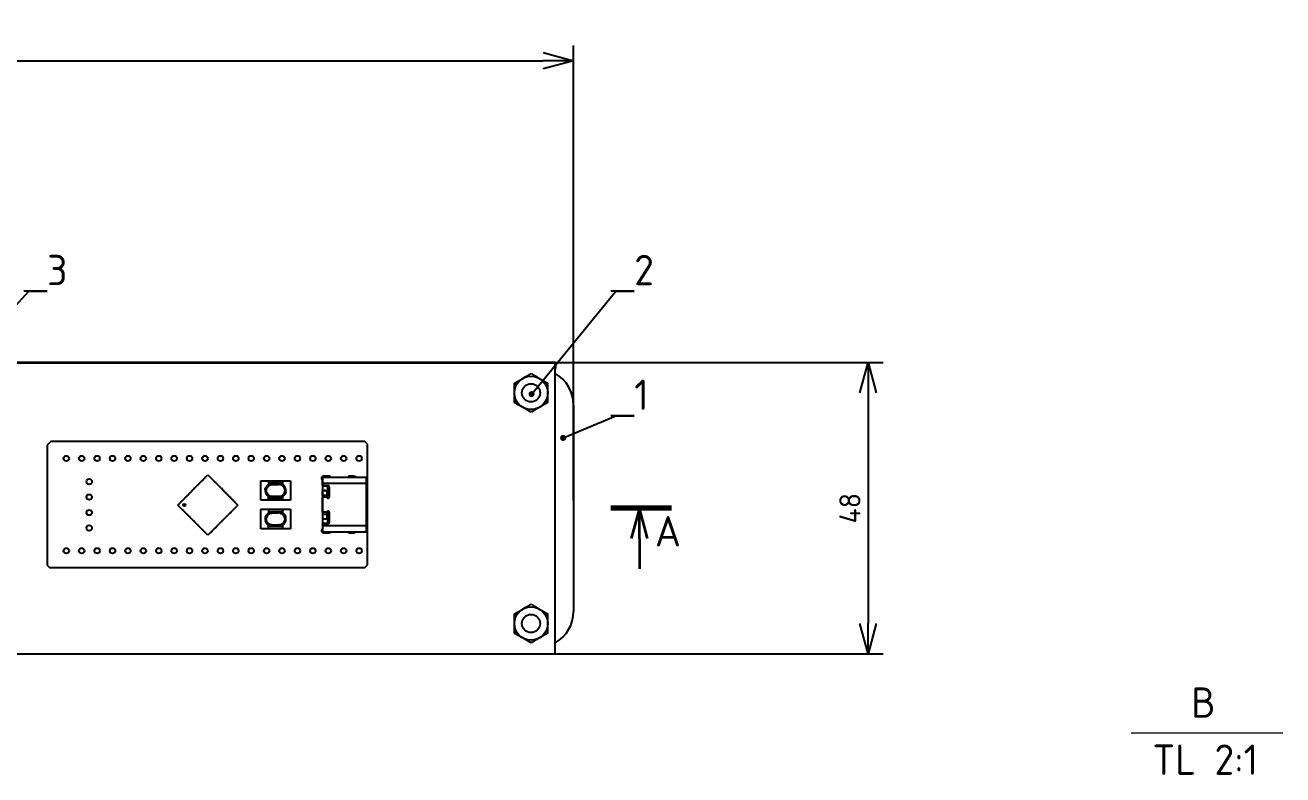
# Model space of a CAD drawing. Header units: millimetres. Extents: x 20430 to 36223, y 4362 to 8014.
# Drawn here: x 21283.4 to 21490.6, y 4524.6 to 4648.1 of the extents above; entities that cross this region are included whole.
import ezdxf
from ezdxf import colors
from ezdxf.entities.mleader import LeaderData, LeaderLine
from ezdxf.math import Vec2, Vec3

# ---------------------------------------------------------------- set-up
doc = ezdxf.new("R2010")
doc.units = ezdxf.units.MM
doc.linetypes.add('AM_ISO08W050', pattern=[18, 12, -1.5, 3, -1.5])
doc.layers.get('0').update_dxf_attribs({"lineweight": 35})
for name, color, linetype, lineweight in [('AM_10', 7, 'AM_ISO08W050', 35), ('Nét mảnh', 130, 'Continuous', 13), ('NÉT MẶT CẮT', 10, 'Continuous', 70), ('Nét đậm', 7, 'Continuous', 35)]:
    doc.layers.add(name, color=color, linetype=linetype, lineweight=lineweight)
doc.styles.add('MtXpl_TCVN_7284', font='')
doc.styles.get("Standard").update_dxf_attribs({"font": '', "height": 4.375})
doc.styles.get('MtXpl_TCVN_7284').set_extended_font_data('TCVN 7284')
doc.styles.get('Standard').set_extended_font_data('TCVN 7284')
doc.dimstyles.new('ISO-25$0', dxfattribs={"dimtxt": 4.375, "dimasz": 2.5, "dimexe": 1.25, "dimexo": 0.625, "dimtad": 1, "dimtxsty": 'Standard', "dimblk": 'OPEN30', "dimcen": 2.5, "dimadec": 0, "dimazin": 0, "dimtfac": 1, "dimtmove": 0, "dimatfit": 3, "dimldrblk": 'OPEN30', "dimfxl": 1, "dimarcsym": 0})

# ---------------------------------------------------------------- blocks, each defined once
blk = doc.blocks.new('_Dot')
at = {"color": 0, "linetype": 'ByBlock', "lineweight": -2}
blk.add_line((-0.5, 0), (-1, 0), dxfattribs=at)
at = {"color": 0, "linetype": 'ByBlock', "const_width": 0.5}
blk.add_lwpolyline([(-0.25, 0, 1), (0.25, 0, 1)], format="xyb", close=True, dxfattribs=at)
blk = doc.blocks.new('_Open30')
at = {"color": 0, "linetype": 'ByBlock', "lineweight": -2}
for p, q in [((-1, 0.268), (0, 0)), ((0, 0), (-1, -0.268)), ((0, 0), (-1, 0))]:
    blk.add_line(p, q, dxfattribs=at)
blk = doc.blocks.new('*D126')
at = {"layer": 'Defpoints', "color": 0, "transparency": 16777216}
for p in [(21373.73, 4642.19), (21053.73, 4568.48), (21373.73, 4568.48)]:
    blk.add_point(p, dxfattribs=at)
at = {"layer": 'Nét mảnh', "color": 0, "lineweight": -2, "transparency": 16777216}
for p, q in [((21053.73, 4569.73), (21053.73, 4644.69)), ((21373.73, 4569.73), (21373.73, 4644.69)), ((21058.73, 4642.19), (21368.73, 4642.19))]:
    blk.add_line(p, q, dxfattribs=at)
at = {"layer": 'Nét mảnh', "color": 0, "lineweight": -2, "transparency": 16777216, "xscale": 5, "yscale": 5, "zscale": 5, "rotation": 180}
blk.add_blockref('_Open30', (21053.73, 4642.19), dxfattribs=at)
at = {"layer": 'Nét mảnh', "color": 0, "lineweight": -2, "transparency": 16777216, "xscale": 5, "yscale": 5, "zscale": 5}
blk.add_blockref('_Open30', (21373.73, 4642.19), dxfattribs=at)
at = {"layer": 'Nét mảnh', "color": 0, "transparency": 16777216, "insert": (21213.73, 4645.19), "char_height": 4.375, "attachment_point": 5}
blk.add_mtext('{\\H0.8x;320}', dxfattribs=at)
blk = doc.blocks.new('*D127')
at = {"layer": 'Defpoints', "color": 0, "transparency": 16777216}
for p in [(21316.73, 4592.48), (21316.73, 4544.48), (21422.29, 4544.48)]:
    blk.add_point(p, dxfattribs=at)
at = {"layer": 'Nét mảnh', "color": 0, "lineweight": -2, "transparency": 16777216}
for p, q in [((21317.98, 4592.48), (21424.79, 4592.48)), ((21422.29, 4587.48), (21422.29, 4549.48)), ((21317.98, 4544.48), (21424.79, 4544.48))]:
    blk.add_line(p, q, dxfattribs=at)
at = {"layer": 'Nét mảnh', "color": 0, "lineweight": -2, "transparency": 16777216, "xscale": 5, "yscale": 5, "zscale": 5}
for p, rotation in [((21422.29, 4592.48), 90), ((21422.29, 4544.48), 270)]:
    blk.add_blockref('_Open30', p, dxfattribs=dict(at, rotation=rotation))
at = {"layer": 'Nét mảnh', "color": 0, "transparency": 16777216, "insert": (21419.29, 4568.48), "char_height": 4.375, "attachment_point": 5, "rotation": 90}
blk.add_mtext('{\\H0.8x;48}', dxfattribs=at)

msp = doc.modelspace()

# ---------------------------------------------------------------- linework, layer by layer
at = {"color": 7, "linetype": 'Continuous', "lineweight": 25}
for p, q in [((21370.734, 4544.479), (21370.734, 4591.479)), ((21363.984, 4589.067), (21365.359, 4589.861)), ((21366.734, 4584.304), (21365.359, 4585.098)), ((21369.484, 4585.891), (21368.109, 4585.098)), ((21373.734, 4585.479), (21373.734, 4551.479)), ((21287.577, 4579.471), (21286.992, 4578.887)), ((21286.992, 4578.887), (21286.992, 4559.1)), ((21339.367, 4579.471), (21287.577, 4579.471)), ((21339.799, 4579.039), (21339.367, 4579.471)), ((21339.799, 4559.126), (21339.799, 4579.039)), ((21308.534, 4569.006), (21313.484, 4573.956)), ((21312.328, 4572.814), (21312.151, 4572.637)), ((21312.151, 4572.637), (21312.158, 4572.63)), ((21312.328, 4572.814), (21312.335, 4572.807)), ((21312.682, 4573.168), (21312.505, 4572.991)), ((21312.505, 4572.991), (21312.512, 4572.984)), ((21312.682, 4573.168), (21312.689, 4573.16)), ((21313.035, 4573.521), (21312.858, 4573.344)), ((21312.866, 4573.337), (21312.858, 4573.344)), ((21313.035, 4573.521), (21313.042, 4573.514)), ((21313.484, 4573.956), (21318.434, 4569.006)), ((21313.933, 4573.521), (21313.926, 4573.514)), ((21314.11, 4573.344), (21313.933, 4573.521)), ((21314.11, 4573.344), (21314.103, 4573.337)), ((21314.287, 4573.168), (21314.28, 4573.16)), ((21314.464, 4572.991), (21314.287, 4573.168)), ((21314.464, 4572.991), (21314.457, 4572.984)), ((21314.64, 4572.814), (21314.633, 4572.807)), ((21314.817, 4572.637), (21314.64, 4572.814)), ((21314.817, 4572.637), (21314.81, 4572.63)), ((21322.185, 4572.994), (21327.085, 4572.994)), ((21322.185, 4569.794), (21322.185, 4572.994)), ((21323.481, 4572.994), (21323.481, 4572.4)), ((21325.789, 4572.594), (21323.481, 4572.594)), ((21325.789, 4572.994), (21325.789, 4572.4)), ((21327.085, 4572.994), (21327.085, 4569.794)), ((21339.617, 4573.527), (21332.377, 4573.527)), ((21332.377, 4572.307), (21332.377, 4573.527)), ((21333.45, 4573.752), (21332.55, 4573.752)), ((21337.53, 4573.752), (21336.83, 4573.752)), ((21339.617, 4564.587), (21339.617, 4573.527)), ((21310.207, 4570.693), (21310.03, 4570.516)), ((21310.03, 4570.516), (21310.037, 4570.509)), ((21310.207, 4570.693), (21310.214, 4570.686)), ((21310.56, 4571.046), (21310.384, 4570.869)), ((21310.384, 4570.869), (21310.391, 4570.862)), ((21310.56, 4571.046), (21310.567, 4571.039)), ((21310.914, 4571.4), (21310.737, 4571.223)), ((21310.737, 4571.223), (21310.744, 4571.216)), ((21310.914, 4571.4), (21310.921, 4571.393)), ((21311.267, 4571.753), (21311.091, 4571.577)), ((21311.091, 4571.577), (21311.098, 4571.57)), ((21311.267, 4571.753), (21311.275, 4571.746)), ((21311.621, 4572.107), (21311.444, 4571.93)), ((21311.444, 4571.93), (21311.451, 4571.923)), ((21311.621, 4572.107), (21311.628, 4572.1)), ((21311.975, 4572.46), (21311.798, 4572.284)), ((21311.798, 4572.284), (21311.805, 4572.277)), ((21311.975, 4572.46), (21311.982, 4572.453)), ((21314.994, 4572.46), (21314.987, 4572.453)), ((21315.171, 4572.284), (21314.994, 4572.46)), ((21315.171, 4572.284), (21315.164, 4572.277)), ((21315.347, 4572.107), (21315.34, 4572.1)), ((21315.524, 4571.93), (21315.347, 4572.107)), ((21315.524, 4571.93), (21315.517, 4571.923)), ((21315.701, 4571.753), (21315.694, 4571.746)), ((21315.878, 4571.577), (21315.701, 4571.753)), ((21315.878, 4571.577), (21315.871, 4571.57)), ((21316.055, 4571.4), (21316.048, 4571.393)), ((21316.231, 4571.223), (21316.055, 4571.4)), ((21316.231, 4571.223), (21316.224, 4571.216)), ((21316.408, 4571.046), (21316.401, 4571.039)), ((21316.585, 4570.869), (21316.408, 4571.046)), ((21316.585, 4570.869), (21316.578, 4570.862)), ((21316.762, 4570.693), (21316.755, 4570.686)), ((21316.938, 4570.516), (21316.762, 4570.693)), ((21316.938, 4570.516), (21316.931, 4570.509)), ((21322.935, 4571.494), (21322.945, 4571.594)), ((21322.935, 4571.494), (21322.935, 4571.334)), ((21322.935, 4571.334), (21322.965, 4571.124)), ((21322.945, 4571.594), (21322.995, 4571.784)), ((21322.965, 4571.124), (21323.035, 4570.914)), ((21322.995, 4571.784), (21323.075, 4571.964)), ((21323.135, 4570.724), (21323.035, 4570.914)), ((21323.205, 4572.154), (21323.075, 4571.964)), ((21323.135, 4571.444), (21323.155, 4571.594)), ((21323.135, 4571.364), (21323.135, 4571.444)), ((21323.145, 4571.274), (21323.135, 4571.364)), ((21323.265, 4570.574), (21323.135, 4570.724)), ((21323.165, 4571.154), (21323.145, 4571.274)), ((21323.155, 4571.594), (21323.205, 4571.764)), ((21323.205, 4571.014), (21323.165, 4571.154)), ((21323.365, 4572.314), (21323.205, 4572.154)), ((21323.205, 4571.764), (21323.285, 4571.914)), ((21323.265, 4570.894), (21323.205, 4571.014)), ((21323.355, 4570.764), (21323.265, 4570.894)), ((21323.385, 4570.454), (21323.265, 4570.574)), ((21323.285, 4571.914), (21323.365, 4572.034)), ((21323.445, 4570.674), (21323.355, 4570.764)), ((21323.365, 4572.314), (21323.481, 4572.4)), ((21323.365, 4572.034), (21323.465, 4572.134)), ((21323.585, 4570.554), (21323.445, 4570.674)), ((21323.465, 4572.134), (21323.545, 4572.204)), ((21323.545, 4572.204), (21323.655, 4572.274)), ((21323.735, 4570.474), (21323.585, 4570.554)), ((21323.655, 4572.274), (21323.825, 4572.344)), ((21323.825, 4572.344), (21323.985, 4572.384)), ((21323.985, 4572.384), (21324.135, 4572.394)), ((21324.135, 4572.394), (21325.135, 4572.394)), ((21325.315, 4572.374), (21325.135, 4572.394)), ((21325.315, 4572.374), (21325.535, 4572.314)), ((21325.535, 4572.314), (21325.705, 4572.224)), ((21325.715, 4570.574), (21325.535, 4570.474)), ((21325.705, 4572.224), (21325.865, 4572.084)), ((21325.875, 4570.714), (21325.715, 4570.574)), ((21325.789, 4572.4), (21325.935, 4572.294)), ((21325.935, 4572.294), (21325.789, 4572.4)), ((21325.865, 4572.084), (21325.975, 4571.944)), ((21325.975, 4570.854), (21325.875, 4570.714)), ((21326.055, 4570.614), (21325.905, 4570.474)), ((21326.045, 4572.184), (21325.935, 4572.294)), ((21325.975, 4571.944), (21326.055, 4571.784)), ((21326.055, 4571.004), (21325.975, 4570.854)), ((21326.135, 4572.064), (21326.045, 4572.184)), ((21326.055, 4571.784), (21326.115, 4571.614)), ((21326.115, 4571.164), (21326.055, 4571.004)), ((21326.155, 4570.764), (21326.055, 4570.614)), ((21326.115, 4571.614), (21326.135, 4571.454)), ((21326.135, 4571.334), (21326.115, 4571.164)), ((21326.215, 4571.914), (21326.135, 4572.064)), ((21326.135, 4571.454), (21326.135, 4571.334)), ((21326.245, 4570.924), (21326.155, 4570.764)), ((21326.285, 4571.744), (21326.215, 4571.914)), ((21326.305, 4571.104), (21326.245, 4570.924)), ((21326.325, 4571.564), (21326.285, 4571.744)), ((21326.305, 4571.104), (21326.325, 4571.264)), ((21326.335, 4571.464), (21326.325, 4571.564)), ((21326.325, 4571.264), (21326.335, 4571.354)), ((21326.335, 4571.354), (21326.335, 4571.464)), ((21339.647, 4572.527), (21332.347, 4572.527)), ((21332.347, 4572.527), (21332.347, 4570.573)), ((21332.347, 4572.307), (21332.377, 4572.307)), ((21332.347, 4572.157), (21332.497, 4572.157)), ((21332.377, 4570.596), (21332.377, 4571.226)), ((21332.377, 4570.596), (21332.377, 4570.292)), ((21333.117, 4570.596), (21332.377, 4570.596)), ((21333.297, 4572.187), (21332.497, 4572.187)), ((21332.497, 4572.157), (21332.497, 4572.187)), ((21332.497, 4572.157), (21333.297, 4572.157)), ((21332.847, 4571.409), (21332.647, 4571.409)), ((21332.647, 4571.401), (21332.647, 4571.409)), ((21332.647, 4571.401), (21332.847, 4571.401)), ((21332.847, 4571.409), (21332.847, 4571.401)), ((21333.117, 4571.226), (21333.117, 4570.596)), ((21333.147, 4570.573), (21333.147, 4571.203)), ((21333.197, 4572.157), (21333.197, 4570.207)), ((21333.297, 4572.157), (21333.297, 4572.187)), ((21333.447, 4572.007), (21333.477, 4572.007)), ((21333.447, 4572.007), (21333.447, 4570.307)), ((21333.477, 4570.307), (21333.477, 4572.007)), ((21339.647, 4565.587), (21339.647, 4572.527)), ((21313.484, 4564.056), (21308.534, 4569.006)), ((21309.146, 4569.632), (21308.969, 4569.455)), ((21308.969, 4569.455), (21308.976, 4569.448)), ((21308.976, 4568.564), (21308.969, 4568.557)), ((21309.146, 4568.38), (21308.969, 4568.557)), ((21309.146, 4569.632), (21309.153, 4569.625)), ((21309.5, 4569.986), (21309.323, 4569.809)), ((21309.323, 4569.809), (21309.33, 4569.802)), ((21309.5, 4569.986), (21309.507, 4569.979)), ((21309.853, 4570.339), (21309.676, 4570.162)), ((21309.676, 4570.162), (21309.684, 4570.155)), ((21309.853, 4570.339), (21309.86, 4570.332)), ((21318.434, 4569.006), (21313.484, 4564.056)), ((21317.115, 4570.339), (21317.108, 4570.332)), ((21317.292, 4570.162), (21317.115, 4570.339)), ((21317.292, 4570.162), (21317.285, 4570.155)), ((21317.469, 4569.986), (21317.462, 4569.979)), ((21317.646, 4569.809), (21317.469, 4569.986)), ((21317.646, 4569.809), (21317.638, 4569.802)), ((21317.822, 4569.632), (21317.815, 4569.625)), ((21317.999, 4569.455), (21317.822, 4569.632)), ((21317.999, 4568.557), (21317.822, 4568.38)), ((21317.999, 4569.455), (21317.992, 4569.448)), ((21317.992, 4568.564), (21317.999, 4568.557)), ((21327.085, 4569.794), (21322.185, 4569.794)), ((21323.481, 4570.388), (21323.385, 4570.454)), ((21323.481, 4569.794), (21323.481, 4570.388)), ((21323.481, 4570.194), (21325.789, 4570.194)), ((21323.895, 4570.424), (21323.735, 4570.474)), ((21324.135, 4570.394), (21323.895, 4570.424)), ((21324.845, 4570.394), (21324.135, 4570.394)), ((21325.205, 4570.394), (21324.845, 4570.394)), ((21325.355, 4570.414), (21325.205, 4570.394)), ((21325.535, 4570.474), (21325.355, 4570.414)), ((21325.789, 4570.388), (21325.905, 4570.474)), ((21325.789, 4570.388), (21325.789, 4569.794)), ((21332.347, 4570.292), (21332.347, 4567.822)), ((21333.117, 4570.292), (21332.347, 4570.292)), ((21332.377, 4567.822), (21332.377, 4570.292)), ((21333.147, 4570.295), (21333.117, 4570.292)), ((21333.197, 4570.207), (21333.185, 4570.207)), ((21333.447, 4570.307), (21333.477, 4570.307)), ((21309.153, 4568.388), (21309.146, 4568.38)), ((21309.33, 4568.211), (21309.323, 4568.204)), ((21309.5, 4568.027), (21309.323, 4568.204)), ((21309.507, 4568.034), (21309.5, 4568.027)), ((21309.684, 4567.857), (21309.676, 4567.85)), ((21309.853, 4567.673), (21309.676, 4567.85)), ((21309.86, 4567.68), (21309.853, 4567.673)), ((21310.037, 4567.504), (21310.03, 4567.497)), ((21310.207, 4567.32), (21310.03, 4567.497)), ((21310.214, 4567.327), (21310.207, 4567.32)), ((21310.391, 4567.15), (21310.384, 4567.143)), ((21310.56, 4566.966), (21310.384, 4567.143)), ((21310.567, 4566.973), (21310.56, 4566.966)), ((21310.744, 4566.797), (21310.737, 4566.789)), ((21310.914, 4566.613), (21310.737, 4566.789)), ((21310.921, 4566.62), (21310.914, 4566.613)), ((21311.098, 4566.443), (21311.091, 4566.436)), ((21311.267, 4566.259), (21311.091, 4566.436)), ((21315.878, 4566.436), (21315.701, 4566.259)), ((21315.871, 4566.443), (21315.878, 4566.436)), ((21316.048, 4566.62), (21316.055, 4566.613)), ((21316.231, 4566.789), (21316.055, 4566.613)), ((21316.224, 4566.797), (21316.231, 4566.789)), ((21316.401, 4566.973), (21316.408, 4566.966)), ((21316.585, 4567.143), (21316.408, 4566.966)), ((21316.578, 4567.15), (21316.585, 4567.143)), ((21316.755, 4567.327), (21316.762, 4567.32)), ((21316.938, 4567.497), (21316.762, 4567.32)), ((21316.931, 4567.504), (21316.938, 4567.497)), ((21317.108, 4567.68), (21317.115, 4567.673)), ((21317.292, 4567.85), (21317.115, 4567.673)), ((21317.285, 4567.857), (21317.292, 4567.85)), ((21317.462, 4568.034), (21317.469, 4568.027)), ((21317.646, 4568.204), (21317.469, 4568.027)), ((21317.638, 4568.211), (21317.646, 4568.204)), ((21317.822, 4568.38), (21317.815, 4568.388)), ((21322.185, 4568.295), (21327.085, 4568.295)), ((21322.185, 4565.095), (21322.185, 4568.295)), ((21322.945, 4566.895), (21322.935, 4566.795)), ((21322.935, 4566.795), (21322.935, 4566.635)), ((21322.935, 4566.635), (21322.965, 4566.425)), ((21322.995, 4567.085), (21322.945, 4566.895)), ((21323.035, 4566.215), (21322.965, 4566.425)), ((21322.995, 4567.085), (21323.075, 4567.265)), ((21323.075, 4567.265), (21323.205, 4567.455)), ((21323.135, 4566.745), (21323.155, 4566.895)), ((21323.135, 4566.665), (21323.135, 4566.745)), ((21323.145, 4566.575), (21323.135, 4566.665)), ((21323.165, 4566.455), (21323.145, 4566.575)), ((21323.155, 4566.895), (21323.205, 4567.065)), ((21323.205, 4566.315), (21323.165, 4566.455)), ((21323.365, 4567.615), (21323.205, 4567.455)), ((21323.205, 4567.065), (21323.285, 4567.215)), ((21323.285, 4567.215), (21323.365, 4567.335)), ((21323.481, 4567.701), (21323.365, 4567.615)), ((21323.365, 4567.335), (21323.465, 4567.435)), ((21323.465, 4567.435), (21323.545, 4567.505)), ((21323.481, 4568.295), (21323.481, 4567.701)), ((21325.789, 4567.895), (21323.481, 4567.895)), ((21323.545, 4567.505), (21323.655, 4567.575)), ((21323.655, 4567.575), (21323.825, 4567.645)), ((21323.825, 4567.645), (21323.985, 4567.685)), ((21323.985, 4567.685), (21324.135, 4567.695)), ((21324.135, 4567.695), (21325.135, 4567.695)), ((21325.315, 4567.675), (21325.135, 4567.695)), ((21325.315, 4567.675), (21325.535, 4567.615)), ((21325.535, 4567.615), (21325.705, 4567.525)), ((21325.705, 4567.525), (21325.865, 4567.385)), ((21325.789, 4568.295), (21325.789, 4567.701)), ((21325.789, 4567.701), (21325.935, 4567.595)), ((21325.935, 4567.595), (21325.789, 4567.701)), ((21325.865, 4567.385), (21325.975, 4567.245)), ((21325.935, 4567.595), (21326.045, 4567.485)), ((21325.975, 4567.245), (21326.055, 4567.085)), ((21326.045, 4567.485), (21326.135, 4567.365)), ((21326.055, 4567.085), (21326.115, 4566.915)), ((21326.115, 4566.465), (21326.055, 4566.305)), ((21326.115, 4566.915), (21326.135, 4566.755)), ((21326.135, 4566.635), (21326.115, 4566.465)), ((21326.135, 4567.365), (21326.215, 4567.215)), ((21326.135, 4566.755), (21326.135, 4566.635)), ((21326.215, 4567.215), (21326.285, 4567.045)), ((21326.245, 4566.225), (21326.305, 4566.405)), ((21326.325, 4566.865), (21326.285, 4567.045)), ((21326.305, 4566.405), (21326.325, 4566.565)), ((21326.335, 4566.765), (21326.325, 4566.865)), ((21326.325, 4566.565), (21326.335, 4566.655)), ((21326.335, 4566.655), (21326.335, 4566.765)), ((21327.085, 4568.295), (21327.085, 4565.095)), ((21332.347, 4567.822), (21332.377, 4567.822)), ((21332.347, 4567.541), (21332.347, 4566.911)), ((21332.347, 4566.911), (21332.347, 4565.587)), ((21333.117, 4567.822), (21332.377, 4567.822)), ((21332.377, 4567.822), (21332.377, 4567.518)), ((21332.377, 4567.518), (21333.117, 4567.518)), ((21332.377, 4567.518), (21332.377, 4566.888)), ((21332.647, 4566.713), (21332.847, 4566.713)), ((21332.647, 4566.713), (21332.647, 4566.705)), ((21332.647, 4566.705), (21332.847, 4566.705)), ((21332.847, 4566.705), (21332.847, 4566.713)), ((21333.117, 4567.822), (21333.147, 4567.82)), ((21333.117, 4566.888), (21333.117, 4567.518)), ((21333.147, 4566.911), (21333.147, 4567.541)), ((21333.185, 4567.907), (21333.197, 4567.907)), ((21333.197, 4567.907), (21333.197, 4565.957)), ((21333.297, 4567.987), (21333.297, 4567.957)), ((21333.447, 4567.807), (21333.477, 4567.807)), ((21333.447, 4567.807), (21333.447, 4566.107)), ((21333.477, 4566.107), (21333.477, 4567.807)), ((21311.275, 4566.266), (21311.267, 4566.259)), ((21311.451, 4566.089), (21311.444, 4566.082)), ((21311.621, 4565.906), (21311.444, 4566.082)), ((21311.628, 4565.913), (21311.621, 4565.906)), ((21311.805, 4565.736), (21311.798, 4565.729)), ((21311.975, 4565.552), (21311.798, 4565.729)), ((21311.982, 4565.559), (21311.975, 4565.552)), ((21312.158, 4565.382), (21312.151, 4565.375)), ((21312.328, 4565.198), (21312.151, 4565.375)), ((21312.335, 4565.206), (21312.328, 4565.198)), ((21312.512, 4565.029), (21312.505, 4565.022)), ((21312.682, 4564.845), (21312.505, 4565.022)), ((21312.689, 4564.852), (21312.682, 4564.845)), ((21312.866, 4564.675), (21312.858, 4564.668)), ((21313.035, 4564.491), (21312.858, 4564.668)), ((21313.042, 4564.498), (21313.035, 4564.491)), ((21313.926, 4564.498), (21313.933, 4564.491)), ((21314.11, 4564.668), (21313.933, 4564.491)), ((21314.103, 4564.675), (21314.11, 4564.668)), ((21314.28, 4564.852), (21314.287, 4564.845)), ((21314.464, 4565.022), (21314.287, 4564.845)), ((21314.457, 4565.029), (21314.464, 4565.022)), ((21314.633, 4565.206), (21314.64, 4565.198)), ((21314.817, 4565.375), (21314.64, 4565.198)), ((21314.81, 4565.382), (21314.817, 4565.375)), ((21314.987, 4565.559), (21314.994, 4565.552)), ((21315.171, 4565.729), (21314.994, 4565.552)), ((21315.164, 4565.736), (21315.171, 4565.729)), ((21315.34, 4565.913), (21315.347, 4565.906)), ((21315.524, 4566.082), (21315.347, 4565.906)), ((21315.517, 4566.089), (21315.524, 4566.082)), ((21315.694, 4566.266), (21315.701, 4566.259)), ((21327.085, 4565.095), (21322.185, 4565.095)), ((21323.135, 4566.025), (21323.035, 4566.215)), ((21323.265, 4565.875), (21323.135, 4566.025)), ((21323.265, 4566.195), (21323.205, 4566.315)), ((21323.355, 4566.065), (21323.265, 4566.195)), ((21323.385, 4565.755), (21323.265, 4565.875)), ((21323.445, 4565.975), (21323.355, 4566.065)), ((21323.385, 4565.755), (21323.481, 4565.689)), ((21323.585, 4565.855), (21323.445, 4565.975)), ((21323.481, 4565.095), (21323.481, 4565.689)), ((21323.481, 4565.495), (21325.789, 4565.495)), ((21323.735, 4565.775), (21323.585, 4565.855)), ((21323.895, 4565.725), (21323.735, 4565.775)), ((21324.135, 4565.695), (21323.895, 4565.725)), ((21324.845, 4565.695), (21324.135, 4565.695)), ((21325.205, 4565.695), (21324.845, 4565.695)), ((21325.355, 4565.715), (21325.205, 4565.695)), ((21325.535, 4565.775), (21325.355, 4565.715)), ((21325.715, 4565.875), (21325.535, 4565.775)), ((21325.875, 4566.015), (21325.715, 4565.875)), ((21325.789, 4565.689), (21325.905, 4565.775)), ((21325.789, 4565.689), (21325.789, 4565.095)), ((21325.975, 4566.155), (21325.875, 4566.015)), ((21326.055, 4565.915), (21325.905, 4565.775)), ((21326.055, 4566.305), (21325.975, 4566.155)), ((21326.155, 4566.065), (21326.055, 4565.915)), ((21326.245, 4566.225), (21326.155, 4566.065)), ((21332.497, 4565.957), (21332.347, 4565.957)), ((21332.347, 4565.807), (21332.377, 4565.807)), ((21339.647, 4565.587), (21332.347, 4565.587)), ((21332.377, 4565.807), (21332.377, 4564.587)), ((21332.377, 4564.587), (21339.617, 4564.587)), ((21332.497, 4565.927), (21332.497, 4565.957)), ((21333.297, 4565.957), (21332.497, 4565.957)), ((21332.497, 4565.927), (21333.297, 4565.927)), ((21332.55, 4564.412), (21333.45, 4564.412)), ((21333.297, 4565.957), (21333.297, 4565.927)), ((21333.447, 4566.107), (21333.477, 4566.107)), ((21336.83, 4564.412), (21337.53, 4564.412)), ((21286.992, 4559.1), (21287.4, 4558.692)), ((21287.4, 4558.692), (21339.366, 4558.692)), ((21339.366, 4558.692), (21339.799, 4559.126)), ((21363.984, 4551.067), (21365.359, 4551.861)), ((21369.484, 4547.891), (21368.109, 4547.098)), ((21366.734, 4546.304), (21365.359, 4547.098)), ((21262.734, 4544.479), (21370.734, 4544.479))]:
    msp.add_line(p, q, dxfattribs=at)
at = {"color": 7, "linetype": 'Continuous', "lineweight": 25, "flags": 128}
for points in [[(21333.117, 4570.308), (21333.117, 4570.349), (21333.117, 4570.389), (21333.117, 4570.429), (21333.117, 4570.467), (21333.117, 4570.503), (21333.117, 4570.536), (21333.117, 4570.567), (21333.117, 4570.596)], [(21333.117, 4567.518), (21333.117, 4567.547), (21333.117, 4567.578), (21333.117, 4567.612), (21333.117, 4567.685), (21333.117, 4567.765), (21333.117, 4567.806)]]:
    msp.add_lwpolyline(points, dxfattribs=at)
at = {"color": 7, "linetype": 'Continuous', "lineweight": 25}
for centre, radius in [((21366.734, 4587.479), 2.75), ((21366.734, 4587.479), 1.5), ((21290.142, 4576.677), 0.45), ((21292.682, 4576.677), 0.45), ((21295.222, 4576.677), 0.45), ((21297.762, 4576.677), 0.45), ((21300.302, 4576.677), 0.45), ((21302.842, 4576.677), 0.45), ((21305.382, 4576.677), 0.45), ((21307.922, 4576.677), 0.45), ((21310.462, 4576.677), 0.45), ((21313.002, 4576.677), 0.45), ((21315.542, 4576.677), 0.45), ((21318.082, 4576.677), 0.45), ((21320.622, 4576.677), 0.45), ((21323.162, 4576.677), 0.45), ((21325.702, 4576.677), 0.45), ((21328.242, 4576.677), 0.45), ((21330.782, 4576.677), 0.45), ((21333.322, 4576.677), 0.45), ((21335.862, 4576.677), 0.45), ((21338.402, 4576.677), 0.45), ((21293.927, 4572.842), 0.45), ((21293.927, 4570.302), 0.45), ((21309.595, 4569.006), 0.175), ((21293.927, 4567.762), 0.45), ((21293.927, 4565.222), 0.45), ((21290.142, 4561.462), 0.45), ((21292.682, 4561.462), 0.45), ((21295.222, 4561.462), 0.45), ((21297.762, 4561.462), 0.45), ((21300.302, 4561.462), 0.45), ((21302.842, 4561.462), 0.45), ((21305.382, 4561.462), 0.45), ((21307.922, 4561.462), 0.45), ((21310.462, 4561.462), 0.45), ((21313.002, 4561.462), 0.45), ((21315.542, 4561.462), 0.45), ((21318.082, 4561.462), 0.45), ((21320.622, 4561.462), 0.45), ((21323.162, 4561.462), 0.45), ((21325.702, 4561.462), 0.45), ((21328.242, 4561.462), 0.45), ((21330.782, 4561.462), 0.45), ((21333.322, 4561.462), 0.45), ((21335.862, 4561.462), 0.45), ((21338.402, 4561.462), 0.45), ((21366.734, 4549.479), 2.75), ((21366.734, 4549.479), 1.5)]:
    msp.add_circle(centre, radius, dxfattribs=at)
for centre, radius, start, end in [((21367.734, 4585.479), 6, 0, 60), ((21332.55, 4573.402), 0.35, 90, 233.92748), ((21332.377, 4573.497), 0.03, 90.00001, 180.00001), ((21333.45, 4573.402), 0.35, 20.97094, 90), ((21336.83, 4573.402), 0.35, 90, 159.02901), ((21337.53, 4573.402), 0.35, 20.97101, 90), ((21339.617, 4573.497), 0.03, 0.00001, 90.00001), ((21332.497, 4572.307), 0.15, 180.00001, 270.00001), ((21332.374, 4571.199), 0.0271, 83.28064, 171.13502), ((21332.374, 4570.569), 0.0271, 83.28064, 171.13502), ((21333.12, 4571.199), 0.0271, 8.86499, 96.71937), ((21333.12, 4570.569), 0.0271, 8.86499, 96.71937), ((21333.297, 4572.007), 0.15, 0.00001, 90.00001), ((21333.124, 4570.122), 0.186, 83.05809, 92.30383), ((21333.297, 4570.307), 0.15, 184.775, 0.00001), ((21332.374, 4567.545), 0.0271, 188.86499, 276.71937), ((21332.374, 4566.915), 0.0271, 188.86499, 276.71937), ((21333.124, 4567.992), 0.186, 267.69618, 276.94192), ((21333.12, 4567.545), 0.0271, 263.28064, 351.13502), ((21333.12, 4566.915), 0.0271, 263.28064, 351.13502), ((21333.297, 4567.807), 0.15, 0.00001, 175.22499), ((21332.55, 4564.762), 0.35, 126.26291, 270), ((21332.497, 4565.807), 0.15, 90.00001, 180.00001), ((21332.377, 4564.617), 0.03, 180.00001, 270.00001), ((21333.297, 4566.107), 0.15, 270.00001, 0.00001), ((21333.45, 4564.762), 0.35, 270, 330.06169), ((21336.83, 4564.762), 0.35, 209.93826, 270), ((21337.53, 4564.762), 0.35, 270, 330.06176), ((21339.617, 4564.617), 0.03, 270.00001, 0.00001), ((21367.734, 4551.479), 6, 300, 0)]:
    msp.add_arc(centre, radius, start, end, dxfattribs=at)
for points, knots in [([(21365.359, 4589.861), (21365.392, 4589.879), (21365.856, 4590.148), (21366.311, 4590.41), (21366.734, 4590.655)], [0, 0, 0, 0, 0.0701503, 1, 1, 1, 1]), ([(21366.734, 4590.655), (21366.957, 4590.526), (21367.408, 4590.265), (21367.874, 4589.996), (21368.109, 4589.861)], [0, 0, 0, 0, 0.495458, 1, 1, 1, 1]), ([(21368.109, 4589.861), (21368.142, 4589.842), (21368.606, 4589.574), (21369.061, 4589.311), (21369.484, 4589.067)], [0, 0, 0, 0, 0.0701503, 1, 1, 1, 1]), ([(21363.984, 4587.479), (21363.984, 4587.623), (21363.984, 4588.161), (21363.984, 4588.684), (21363.984, 4589.067)], [0, 0, 0, 0, 0.2686336, 1, 1, 1, 1]), ([(21363.984, 4585.891), (21363.984, 4586.025), (21363.984, 4586.542), (21363.984, 4587.08), (21363.984, 4587.479)], [0, 0, 0, 0, 0.2575513, 1, 1, 1, 1]), ([(21369.484, 4587.479), (21369.484, 4587.623), (21369.484, 4588.161), (21369.484, 4588.684), (21369.484, 4589.067)], [0, 0, 0, 0, 0.2686336, 1, 1, 1, 1]), ([(21369.484, 4585.891), (21369.484, 4586.025), (21369.484, 4586.542), (21369.484, 4587.08), (21369.484, 4587.479)], [0, 0, 0, 0, 0.2575513, 1, 1, 1, 1]), ([(21365.359, 4585.098), (21365.326, 4585.116), (21364.862, 4585.384), (21364.407, 4585.647), (21363.984, 4585.891)], [0, 0, 0, 0, 0.0701503, 1, 1, 1, 1]), ([(21368.109, 4585.098), (21368.076, 4585.079), (21367.612, 4584.811), (21367.157, 4584.548), (21366.734, 4584.304)], [0, 0, 0, 0, 0.07015027, 1, 1, 1, 1]), ([(21332.347, 4573.497), (21332.347, 4573.48), (21332.347, 4573.444), (21332.347, 4573.182), (21332.347, 4572.856), (21332.347, 4572.634), (21332.347, 4572.527)], [0, 0, 0, 0, 0.2702613, 0.5624294, 0.7897364, 1, 1, 1, 1]), ([(21339.647, 4572.527), (21339.647, 4572.664), (21339.647, 4572.951), (21339.647, 4573.276), (21339.647, 4573.465), (21339.647, 4573.487), (21339.647, 4573.497)], [0, 0, 0, 0, 0.2702613, 0.5624294, 0.7897364, 1, 1, 1, 1]), ([(21332.347, 4570.573), (21332.347, 4570.528), (21332.347, 4570.447), (21332.347, 4570.339), (21332.347, 4570.292)], [0, 0, 0, 0, 0.56, 1, 1, 1, 1]), ([(21332.497, 4572.187), (21332.48, 4572.189), (21332.444, 4572.194), (21332.404, 4572.226), (21332.381, 4572.266), (21332.378, 4572.294), (21332.377, 4572.307)], [0, 0, 0, 0, 0.2702613, 0.5624294, 0.7897364, 1, 1, 1, 1]), ([(21332.377, 4571.226), (21332.382, 4571.251), (21332.392, 4571.302), (21332.465, 4571.361), (21332.555, 4571.396), (21332.617, 4571.4), (21332.647, 4571.401)], [0, 0, 0, 0, 0.2702613, 0.5624294, 0.7897364, 1, 1, 1, 1]), ([(21332.847, 4571.401), (21332.885, 4571.398), (21332.965, 4571.392), (21333.055, 4571.344), (21333.108, 4571.285), (21333.114, 4571.245), (21333.117, 4571.226)], [0, 0, 0, 0, 0.2702613, 0.5624294, 0.7897364, 1, 1, 1, 1]), ([(21333.147, 4570.307), (21333.147, 4570.364), (21333.147, 4570.466), (21333.147, 4570.54), (21333.147, 4570.573)], [0, 0, 0, 0, 0.56, 1, 1, 1, 1]), ([(21333.477, 4572.007), (21333.474, 4572.033), (21333.467, 4572.086), (21333.418, 4572.146), (21333.358, 4572.181), (21333.317, 4572.185), (21333.297, 4572.187)], [0, 0, 0, 0, 0.2702613, 0.5624294, 0.7897364, 1, 1, 1, 1]), ([(21333.117, 4570.292), (21333.117, 4570.295), (21333.117, 4570.3), (21333.117, 4570.306), (21333.117, 4570.308)], [0, 0, 0, 0, 0.5599985, 1, 1, 1, 1]), ([(21333.117, 4570.292), (21333.122, 4570.268), (21333.132, 4570.219), (21333.181, 4570.164), (21333.239, 4570.132), (21333.278, 4570.129), (21333.297, 4570.127)], [0, 0, 0, 0, 0.27129, 0.5621641, 0.7887085, 1, 1, 1, 1]), ([(21333.147, 4570.295), (21333.147, 4570.297), (21333.147, 4570.301), (21333.147, 4570.305), (21333.147, 4570.307)], [0, 0, 0, 0, 0.5599213, 1, 1, 1, 1]), ([(21333.297, 4570.127), (21333.322, 4570.13), (21333.375, 4570.137), (21333.436, 4570.186), (21333.471, 4570.246), (21333.475, 4570.287), (21333.477, 4570.307)], [0, 0, 0, 0, 0.2702613, 0.5624294, 0.7897364, 1, 1, 1, 1]), ([(21332.347, 4567.822), (21332.347, 4567.762), (21332.347, 4567.654), (21332.347, 4567.575), (21332.347, 4567.541)], [0, 0, 0, 0, 0.56, 1, 1, 1, 1]), ([(21332.377, 4566.888), (21332.382, 4566.863), (21332.392, 4566.811), (21332.465, 4566.753), (21332.555, 4566.718), (21332.617, 4566.715), (21332.647, 4566.713)], [0, 0, 0, 0, 0.279899, 0.5610413, 0.788392, 1, 1, 1, 1]), ([(21332.847, 4566.713), (21332.887, 4566.716), (21332.966, 4566.722), (21333.056, 4566.77), (21333.108, 4566.829), (21333.114, 4566.869), (21333.117, 4566.888)], [0, 0, 0, 0, 0.279899, 0.5610413, 0.788392, 1, 1, 1, 1]), ([(21333.297, 4567.987), (21333.273, 4567.984), (21333.222, 4567.978), (21333.164, 4567.934), (21333.128, 4567.879), (21333.121, 4567.841), (21333.117, 4567.822)], [0, 0, 0, 0, 0.27129, 0.5621641, 0.7887085, 1, 1, 1, 1]), ([(21333.117, 4567.806), (21333.117, 4567.809), (21333.117, 4567.814), (21333.117, 4567.82), (21333.117, 4567.822)], [0, 0, 0, 0, 0.5599975, 1, 1, 1, 1]), ([(21333.147, 4567.807), (21333.147, 4567.809), (21333.147, 4567.814), (21333.147, 4567.818), (21333.147, 4567.82)], [0, 0, 0, 0, 0.56001016, 1, 1, 1, 1]), ([(21333.147, 4567.541), (21333.147, 4567.584), (21333.147, 4567.66), (21333.147, 4567.762), (21333.147, 4567.807)], [0, 0, 0, 0, 0.56, 1, 1, 1, 1]), ([(21333.477, 4567.807), (21333.474, 4567.833), (21333.467, 4567.886), (21333.418, 4567.946), (21333.358, 4567.981), (21333.317, 4567.985), (21333.297, 4567.987)], [0, 0, 0, 0, 0.2702613, 0.5624294, 0.7897364, 1, 1, 1, 1]), ([(21332.347, 4565.587), (21332.347, 4565.45), (21332.347, 4565.164), (21332.347, 4564.838), (21332.347, 4564.649), (21332.347, 4564.627), (21332.347, 4564.617)], [0, 0, 0, 0, 0.2702613, 0.5624294, 0.7897364, 1, 1, 1, 1]), ([(21332.377, 4565.807), (21332.379, 4565.824), (21332.383, 4565.859), (21332.416, 4565.9), (21332.456, 4565.923), (21332.484, 4565.926), (21332.497, 4565.927)], [0, 0, 0, 0, 0.2702613, 0.5624294, 0.7897364, 1, 1, 1, 1]), ([(21333.297, 4565.927), (21333.322, 4565.93), (21333.375, 4565.937), (21333.436, 4565.986), (21333.471, 4566.046), (21333.475, 4566.087), (21333.477, 4566.107)], [0, 0, 0, 0, 0.2702613, 0.5624294, 0.7897364, 1, 1, 1, 1]), ([(21339.647, 4564.617), (21339.647, 4564.634), (21339.647, 4564.67), (21339.647, 4564.932), (21339.647, 4565.258), (21339.647, 4565.48), (21339.647, 4565.587)], [0, 0, 0, 0, 0.2702613, 0.5624294, 0.7897364, 1, 1, 1, 1]), ([(21365.359, 4551.861), (21365.392, 4551.879), (21365.856, 4552.148), (21366.311, 4552.41), (21366.734, 4552.655)], [0, 0, 0, 0, 0.0701503, 1, 1, 1, 1]), ([(21366.734, 4552.655), (21366.957, 4552.526), (21367.408, 4552.265), (21367.874, 4551.996), (21368.109, 4551.861)], [0, 0, 0, 0, 0.495458, 1, 1, 1, 1]), ([(21368.109, 4551.861), (21368.142, 4551.842), (21368.606, 4551.574), (21369.061, 4551.311), (21369.484, 4551.067)], [0, 0, 0, 0, 0.0701503, 1, 1, 1, 1]), ([(21363.984, 4549.479), (21363.984, 4549.623), (21363.984, 4550.161), (21363.984, 4550.684), (21363.984, 4551.067)], [0, 0, 0, 0, 0.2686336, 1, 1, 1, 1]), ([(21369.484, 4549.479), (21369.484, 4549.623), (21369.484, 4550.161), (21369.484, 4550.684), (21369.484, 4551.067)], [0, 0, 0, 0, 0.2686336, 1, 1, 1, 1]), ([(21363.984, 4547.891), (21363.984, 4548.025), (21363.984, 4548.542), (21363.984, 4549.08), (21363.984, 4549.479)], [0, 0, 0, 0, 0.2575513, 1, 1, 1, 1]), ([(21365.359, 4547.098), (21365.326, 4547.116), (21364.862, 4547.384), (21364.407, 4547.647), (21363.984, 4547.891)], [0, 0, 0, 0, 0.0701503, 1, 1, 1, 1]), ([(21369.484, 4547.891), (21369.484, 4548.025), (21369.484, 4548.542), (21369.484, 4549.08), (21369.484, 4549.479)], [0, 0, 0, 0, 0.2575513, 1, 1, 1, 1]), ([(21368.109, 4547.098), (21368.076, 4547.079), (21367.612, 4546.811), (21367.157, 4546.548), (21366.734, 4546.304)], [0, 0, 0, 0, 0.07015027, 1, 1, 1, 1])]:
    msp.add_open_spline(points, degree=3, knots=knots, dxfattribs=at)
at = {"layer": 'Nét mảnh'}
msp.add_line((21465.641, 4531.447), (21490.641, 4531.447), dxfattribs=at)
at = {"layer": 'NÉT MẶT CẮT'}
msp.add_line((21389.907, 4568.479), (21379.907, 4568.479), dxfattribs=at)
at = {"layer": 'Nét đậm'}
for p, q in [((21262.734, 4592.479), (21370.734, 4592.479)), ((21370.734, 4592.479), (21370.734, 4591.479)), ((21384.6, 4568.479), (21383.26, 4563.479)), ((21384.6, 4563.479), (21384.6, 4568.479)), ((21385.939, 4563.479), (21384.6, 4568.479)), ((21384.6, 4563.479), (21384.6, 4558.479))]:
    msp.add_line(p, q, dxfattribs=at)

# ---------------------------------------------------------------- texts
at = {"layer": 'AM_10', "char_height": 5, "attachment_point": 5, "style": 'MtXpl_TCVN_7284'}
for s, insert in [('A', (21389.303, 4564.672)), ('TL 2:1', (21477.853, 4527.053))]:
    msp.add_mtext(s, dxfattribs=dict(at, insert=insert))
at = {"layer": 'AM_10', "insert": (21477.552, 4536.451), "char_height": 5, "width": 0.38572, "attachment_point": 5, "style": 'MtXpl_TCVN_7284'}
msp.add_mtext('B', dxfattribs=at)

# ---------------------------------------------------------------- dimensions: what is measured, and where the dimension line sits
at = {"layer": 'Nét mảnh'}
dim = msp.add_linear_dim(base=(21373.734, 4642.186), p1=(21053.734, 4568.479), p2=(21373.734, 4568.479), text='{\\H0.8x;<>}', dimstyle='ISO-25$0', override={"dimscale": 2, "dimtxt": 3.5}, dxfattribs=at)
dim.commit()
dim.dimension.update_dxf_attribs({"geometry": '*D126', "text_midpoint": (21213.734, 4645.186)})
dim = msp.add_linear_dim(base=(21422.293, 4544.479), p1=(21316.734, 4592.479), p2=(21316.734, 4544.479), angle=90, text='{\\H0.8x;<>}', dimstyle='ISO-25$0', override={"dimscale": 2}, dxfattribs=at)
dim.commit()
dim.dimension.update_dxf_attribs({"geometry": '*D127', "text_midpoint": (21419.293, 4568.479)})

# ---------------------------------------------------------------- leaders
ml = msp.add_multileader_mtext('Standard', dxfattribs=at)
ml.set_content('3', color=256, style='MtXpl_TCVN_7284')
ml.set_leader_properties()
ml.set_arrow_properties(name='DOT')
ml.build(insert=Vec2(0, 0))
ml.multileader.update_dxf_attribs({"text_left_attachment_type": 5, "text_right_attachment_type": 5, "dogleg_length": 3, "arrow_head_size": 1})
ctx = ml.context
ctx.base_point, ctx.char_height, ctx.arrow_head_size, ctx.landing_gap_size, ctx.plane_origin = Vec3(21286.979, 4604.21), 5, 1, 0, Vec3(21268.917, 4587.846)
ctx.left_attachment, ctx.right_attachment = 5, 5
notes = []
notes.append((ctx, [(0, (1, 1, 0), (21283.979, 4604.21), (1, 0), 3, [(0, [(21268.917, 4587.846)], 0, [])])]))
ctx.mtext.insert, ctx.mtext.flow_direction = Vec3(21286.979, 4610.21), 5
ml = msp.add_multileader_mtext('Standard', dxfattribs=at)
ml.set_content('2', color=256, style='MtXpl_TCVN_7284')
ml.set_leader_properties()
ml.set_arrow_properties(name='DOT')
ml.build(insert=Vec2(0, 0))
ml.multileader.update_dxf_attribs({"text_left_attachment_type": 5, "text_right_attachment_type": 5, "dogleg_length": 3, "arrow_head_size": 1})
ctx = ml.context
ctx.base_point, ctx.char_height, ctx.arrow_head_size, ctx.landing_gap_size, ctx.plane_origin = Vec3(21383.737, 4604.21), 5, 1, 0, Vec3(21366.819, 4587.273)
ctx.left_attachment, ctx.right_attachment = 5, 5
notes.append((ctx, [(0, (1, 1, 0), (21380.737, 4604.21), (1, 0), 3, [(0, [(21366.819, 4587.273)], 0, [])])]))
ctx.mtext.insert, ctx.mtext.flow_direction = Vec3(21383.737, 4610.21), 5
ml = msp.add_multileader_mtext('Standard', dxfattribs=at)
ml.set_content('1', color=256, style='MtXpl_TCVN_7284')
ml.set_leader_properties()
ml.set_arrow_properties(name='DOT')
ml.build(insert=Vec2(0, 0))
ml.multileader.update_dxf_attribs({"text_left_attachment_type": 5, "text_right_attachment_type": 5, "dogleg_length": 3, "arrow_head_size": 1})
ctx = ml.context
ctx.base_point, ctx.char_height, ctx.arrow_head_size, ctx.landing_gap_size, ctx.plane_origin = Vec3(21383.737, 4583.674), 5, 1, 0, Vec3(21372.031, 4577.954)
ctx.left_attachment, ctx.right_attachment = 5, 5
notes.append((ctx, [(0, (1, 1, 0), (21380.737, 4583.674), (1, 0), 3, [(0, [(21372.031, 4580.063)], 0, [])])]))
ctx.mtext.insert, ctx.mtext.flow_direction = Vec3(21383.737, 4589.674), 5
for ctx, leaders in notes:
    for number, flags, end, landing, length, lines in leaders:
        leader = LeaderData()
        leader.index, (leader.has_last_leader_line, leader.has_dogleg_vector, leader.attachment_direction) = number, flags
        leader.last_leader_point, leader.dogleg_vector, leader.dogleg_length = Vec3(end), Vec3(landing), length
        for number, points, colour, breaks in lines:
            line = LeaderLine()
            line.index, line.vertices, line.color, line.breaks = number, Vec3.list(points), colors.encode_raw_color(colour), breaks
            leader.lines.append(line)
        ctx.leaders.append(leader)

doc.saveas('drawing.dxf')
